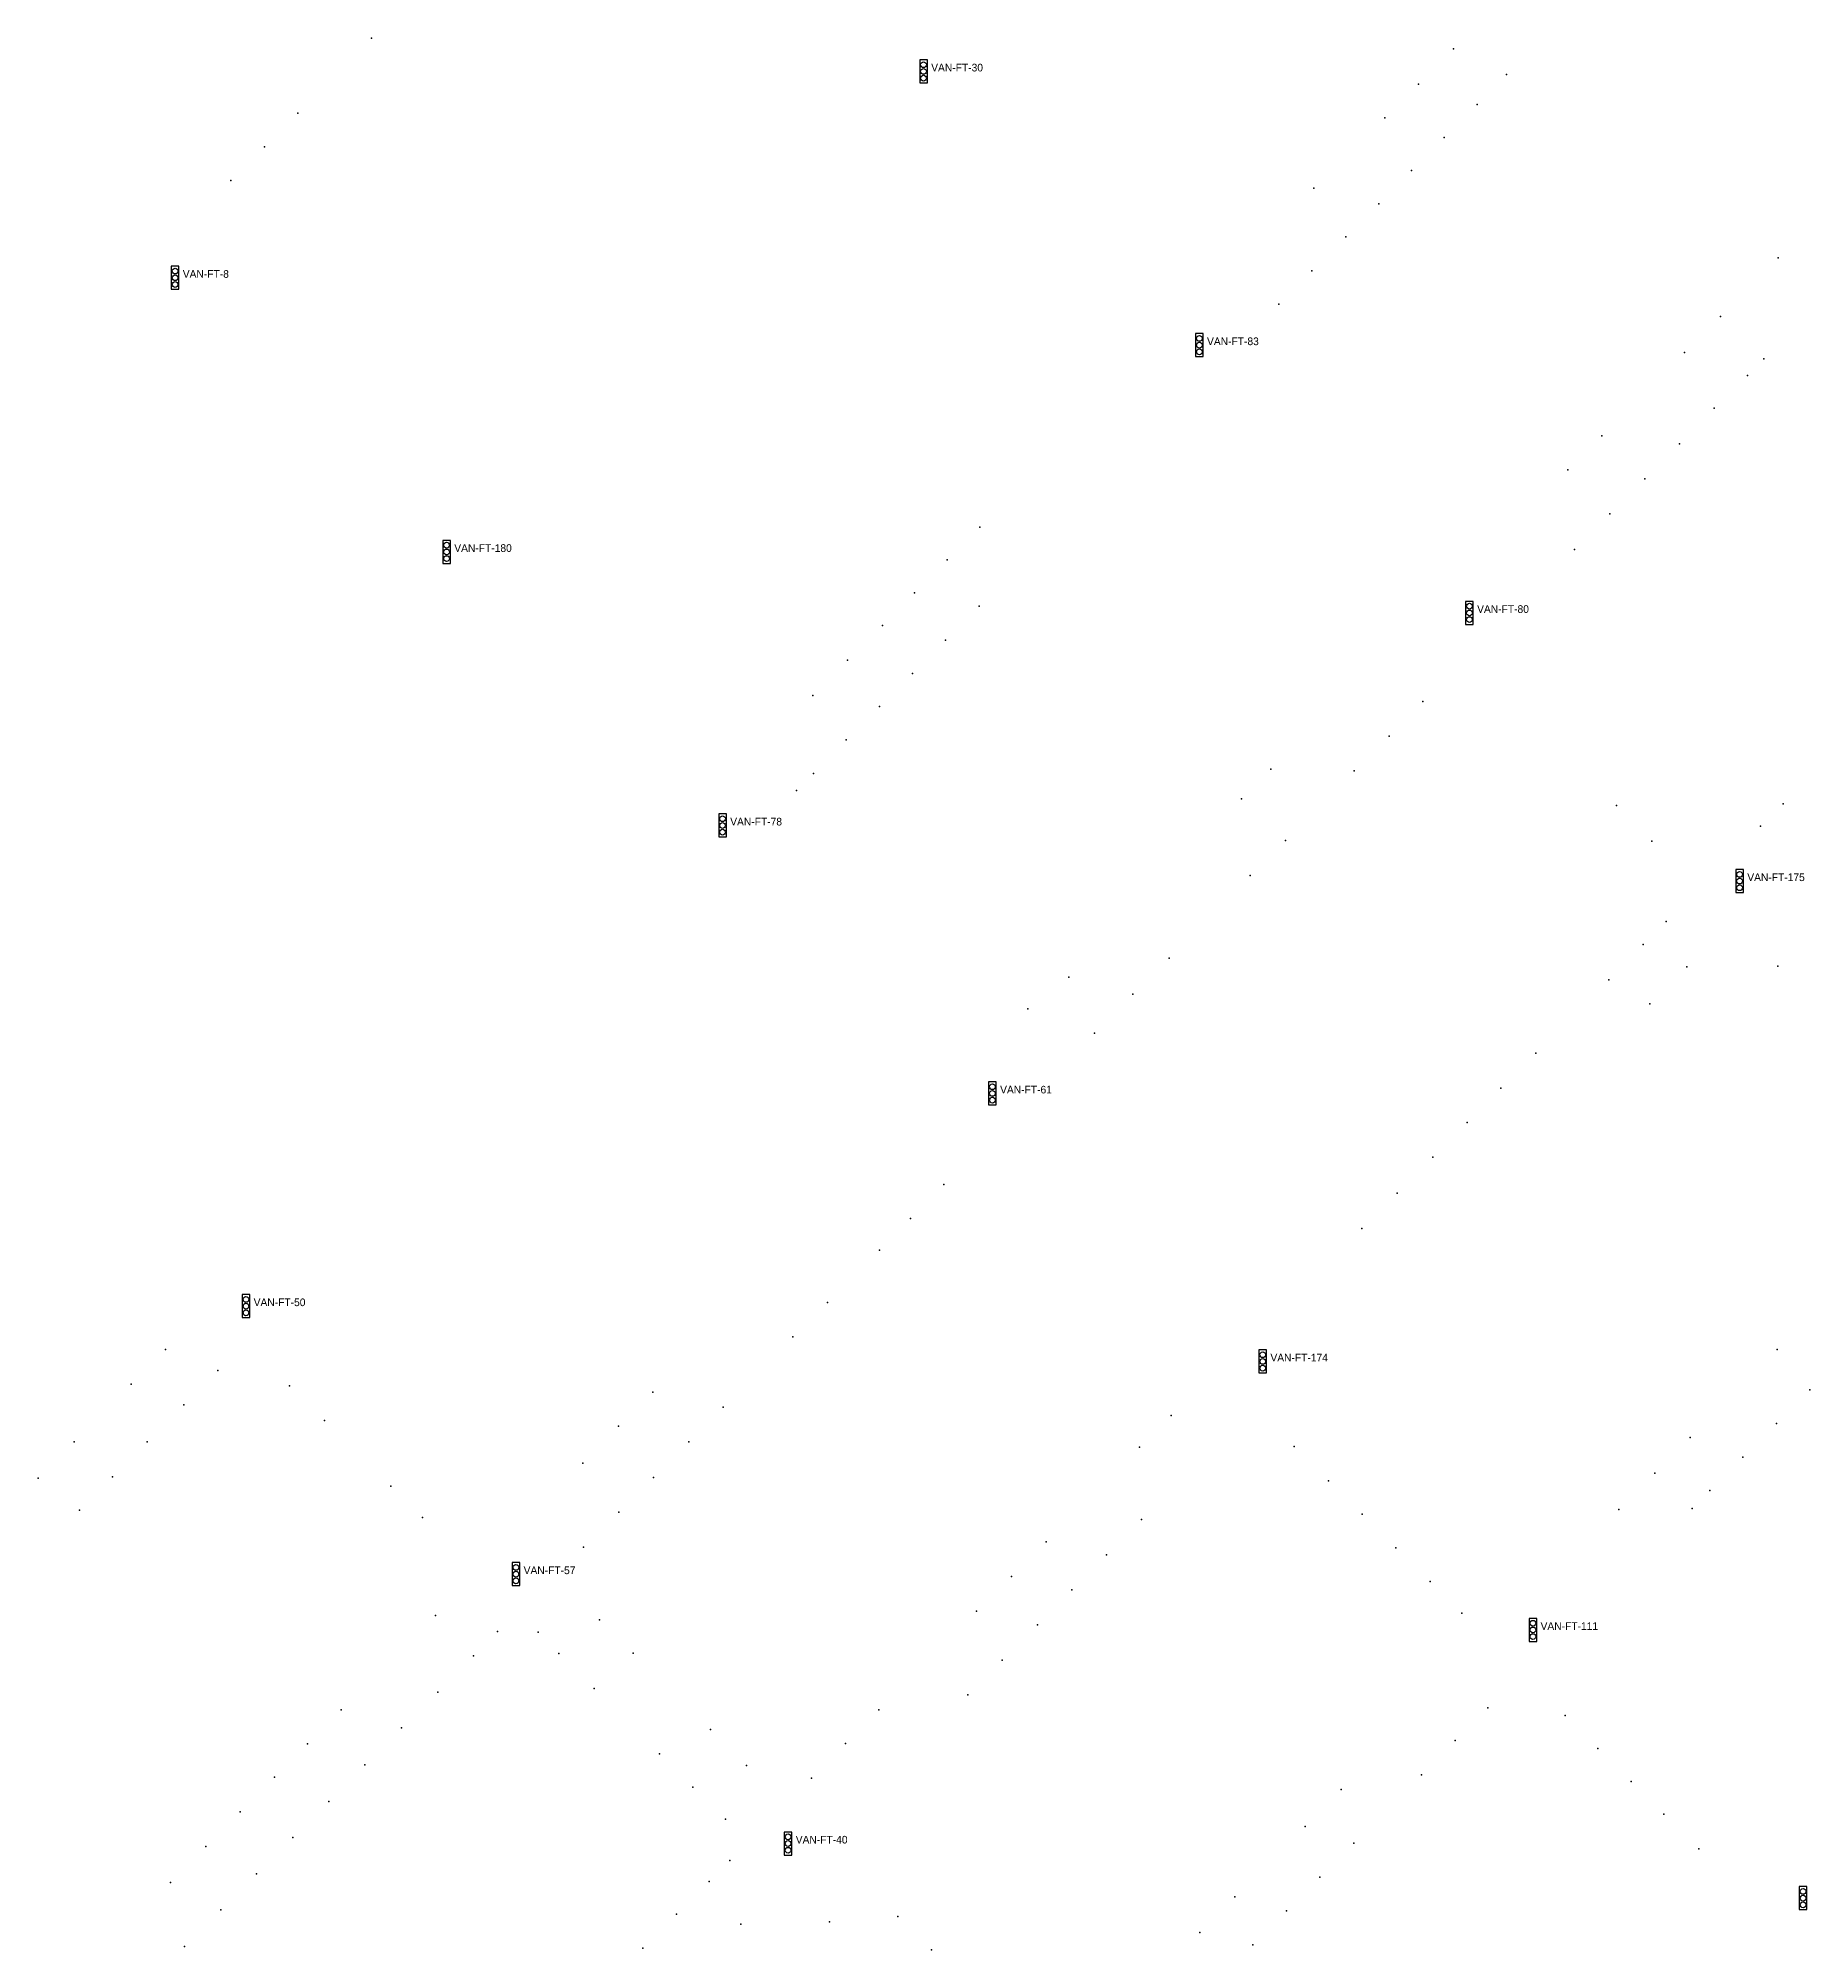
# Model space of a CAD drawing. Header units: inches. Extents: x 486474 to 494239, y 5455982 to 5460069.
# Drawn here: x 491302.7 to 491765.1, y 5458502 to 5459000.9 of the extents above; entities that cross this region are included whole.
import ezdxf

# ---------------------------------------------------------------- set-up
doc = ezdxf.new("R2010")
doc.units = ezdxf.units.IN
doc.header["$MEASUREMENT"] = 0
doc.layers.add('Parking Meters', color=10, linetype='Continuous')
doc.layers.add('Traffic Signals', color=10, linetype='Continuous')

msp = doc.modelspace()

# ---------------------------------------------------------------- linework, layer by layer
at = {"layer": 'Parking Meters', "color": 7}
for p in [(491389.75, 5459000.88), (491389.75, 5459000.88), (491672.17, 5458998.13), (491672.17, 5458998.13), (491686.01, 5458991.37), (491662.98, 5458988.9), (491662.98, 5458988.9), (491370.47, 5458981.36), (491370.47, 5458981.36), (491678.31, 5458983.54), (491678.31, 5458983.54), (491654.2, 5458980.1), (491654.2, 5458980.1), (491361.76, 5458972.55), (491361.76, 5458972.55), (491669.75, 5458974.96), (491669.75, 5458974.96), (491661.19, 5458966.33), (491661.19, 5458966.33), (491353.03, 5458963.74), (491353.03, 5458963.74), (491635.69, 5458961.74), (491652.62, 5458957.69), (491652.62, 5458957.69), (491644.04, 5458949.05), (491644.04, 5458949.05), (491756.85, 5458943.53), (491756.85, 5458943.53), (491635.21, 5458940.14), (491635.21, 5458940.14), (491626.54, 5458931.47), (491626.54, 5458931.47), (491741.84, 5458928.27), (491741.84, 5458928.27), (491732.44, 5458918.82), (491732.44, 5458918.82), (491753.14, 5458917.18), (491748.89, 5458912.86), (491748.89, 5458912.86), (491740.21, 5458904.34), (491740.21, 5458904.34), (491710.83, 5458897.13), (491710.83, 5458897.13), (491731.1, 5458895.03), (491731.1, 5458895.03), (491701.97, 5458888.19), (491701.97, 5458888.19), (491722.05, 5458885.9), (491722.05, 5458885.9), (491712.98, 5458876.76), (491712.98, 5458876.76), (491548.48, 5458873.26), (491548.48, 5458873.26), (491703.74, 5458867.47), (491703.74, 5458867.47), (491539.97, 5458864.76), (491539.97, 5458864.76), (491531.48, 5458856.15), (491531.48, 5458856.15), (491548.33, 5458852.61), (491548.33, 5458852.61), (491523.07, 5458847.58), (491523.07, 5458847.58), (491539.51, 5458843.81), (491539.51, 5458843.81), (491513.95, 5458838.52), (491513.95, 5458838.52), (491530.94, 5458835.04), (491530.94, 5458835.04), (491504.88, 5458829.34), (491504.88, 5458829.34), (491522.33, 5458826.42), (491522.33, 5458826.42), (491664.17, 5458827.74), (491664.17, 5458827.74), (491513.65, 5458817.74), (491513.65, 5458817.74), (491655.31, 5458818.74), (491655.31, 5458818.74), (491505.07, 5458809.01), (491505.07, 5458809.01), (491624.46, 5458810.12), (491624.46, 5458810.12), (491646.23, 5458809.69), (491646.23, 5458809.69), (491500.62, 5458804.51), (491616.83, 5458802.37), (491714.71, 5458800.63), (491714.71, 5458800.63), (491758.17, 5458801.05), (491758.17, 5458801.05), (491628.3, 5458791.5), (491628.3, 5458791.5), (491752.28, 5458795.19), (491723.91, 5458791.31), (491723.91, 5458791.31), (491619.1, 5458782.36), (491619.1, 5458782.36), (491727.64, 5458770.36), (491721.63, 5458764.3), (491721.63, 5458764.3), (491597.94, 5458760.81), (491597.94, 5458760.81), (491733.05, 5458758.55), (491733.05, 5458758.55), (491756.79, 5458758.66), (491756.79, 5458758.66), (491571.77, 5458755.78), (491571.77, 5458755.78), (491712.71, 5458755.14), (491712.71, 5458755.14), (491561.07, 5458747.51), (491588.44, 5458751.39), (491588.44, 5458751.39), (491723.4, 5458748.84), (491723.4, 5458748.84), (491578.4, 5458741.2), (491578.4, 5458741.2), (491693.65, 5458736.01), (491693.65, 5458736.01), (491684.54, 5458726.87), (491684.54, 5458726.87), (491675.67, 5458717.88), (491675.67, 5458717.88), (491666.71, 5458708.83), (491666.71, 5458708.83), (491539.15, 5458701.66), (491539.15, 5458701.66), (491657.4, 5458699.43), (491657.4, 5458699.43), (491530.4, 5458692.78), (491530.4, 5458692.78), (491648.22, 5458690.18), (491648.22, 5458690.18), (491522.28, 5458684.6), (491508.78, 5458670.88), (491508.78, 5458670.88), (491499.72, 5458661.95), (491499.72, 5458661.95), (491335.94, 5458658.62), (491335.94, 5458658.62), (491756.66, 5458658.63), (491756.66, 5458658.63), (491349.63, 5458653.18), (491326.95, 5458649.54), (491326.95, 5458649.54), (491368.31, 5458649.19), (491368.31, 5458649.19), (491463.15, 5458647.52), (491463.15, 5458647.52), (491765.14, 5458648.14), (491765.14, 5458648.14), (491340.74, 5458644.19), (491340.74, 5458644.19), (491481.5, 5458643.62), (491377.43, 5458640.13), (491377.43, 5458640.13), (491454.21, 5458638.58), (491454.21, 5458638.58), (491598.46, 5458641.4), (491598.46, 5458641.4), (491756.42, 5458639.33), (491756.42, 5458639.33), (491312.09, 5458634.49), (491331.18, 5458634.56), (491331.18, 5458634.56), (491472.53, 5458634.55), (491472.53, 5458634.55), (491590.2, 5458633.1), (491630.53, 5458633.29), (491630.53, 5458633.29), (491733.93, 5458635.66), (491733.93, 5458635.66), (491444.85, 5458628.99), (491444.85, 5458628.99), (491747.65, 5458630.53), (491747.65, 5458630.53), (491302.73, 5458625.01), (491302.73, 5458625.01), (491322.14, 5458625.39), (491322.14, 5458625.39), (491394.77, 5458622.96), (491394.77, 5458622.96), (491463.3, 5458625.22), (491463.3, 5458625.22), (491639.51, 5458624.37), (491639.51, 5458624.37), (491724.69, 5458626.38), (491724.69, 5458626.38), (491715.32, 5458616.85), (491715.32, 5458616.85), (491734.47, 5458617.13), (491739.07, 5458621.79), (491739.07, 5458621.79), (491313.48, 5458616.69), (491313.48, 5458616.69), (491402.99, 5458614.79), (491454.24, 5458616.16), (491454.24, 5458616.16), (491590.7, 5458614.23), (491590.7, 5458614.23), (491648.34, 5458615.66), (491648.34, 5458615.66), (491445.08, 5458607.01), (491565.78, 5458608.42), (491565.78, 5458608.42), (491657.13, 5458606.87), (491657.13, 5458606.87), (491581.59, 5458605.02), (491581.59, 5458605.02), (491556.77, 5458599.37), (491556.77, 5458599.37), (491666.07, 5458598.12), (491666.07, 5458598.12), (491572.53, 5458595.93), (491572.53, 5458595.93), (491406.4, 5458589.22), (491406.4, 5458589.22), (491449.25, 5458588.09), (491449.25, 5458588.09), (491547.66, 5458590.32), (491547.66, 5458590.32), (491674.29, 5458589.84), (491422.63, 5458585.03), (491433.19, 5458584.81), (491563.54, 5458586.79), (491563.54, 5458586.79), (491416.32, 5458578.66), (491416.32, 5458578.66), (491438.63, 5458579.3), (491438.63, 5458579.3), (491458, 5458579.38), (491458, 5458579.38), (491554.38, 5458577.53), (491554.38, 5458577.53), (491407.03, 5458569.2), (491407.03, 5458569.2), (491447.83, 5458570.14), (491447.83, 5458570.14), (491545.35, 5458568.48), (491545.35, 5458568.48), (491381.77, 5458564.54), (491381.77, 5458564.54), (491522.13, 5458564.6), (491522.13, 5458564.6), (491681.1, 5458565.12), (491701.27, 5458563.08), (491701.27, 5458563.08), (491397.56, 5458559.91), (491397.56, 5458559.91), (491478.18, 5458559.48), (491478.18, 5458559.48), (491373.03, 5458555.71), (491373.03, 5458555.71), (491464.9, 5458553.1), (491464.9, 5458553.1), (491513.44, 5458555.78), (491513.44, 5458555.78), (491672.61, 5458556.56), (491672.61, 5458556.56), (491709.83, 5458554.52), (491709.83, 5458554.52), (491364.43, 5458547.05), (491364.43, 5458547.05), (491388, 5458550.24), (491388, 5458550.24), (491487.64, 5458550.06), (491487.64, 5458550.06), (491663.78, 5458547.64), (491663.78, 5458547.64), (491473.61, 5458544.43), (491473.61, 5458544.43), (491504.56, 5458546.79), (491642.8, 5458543.76), (491642.8, 5458543.76), (491718.48, 5458545.91), (491718.48, 5458545.91), (491355.44, 5458537.94), (491355.44, 5458537.94), (491378.56, 5458540.69), (491378.56, 5458540.69), (491727.04, 5458537.38), (491727.04, 5458537.38), (491482.12, 5458536.02), (491633.42, 5458534.17), (491633.42, 5458534.17), (491346.45, 5458528.93), (491346.45, 5458528.93), (491369.18, 5458531.29), (491369.18, 5458531.29), (491646.09, 5458529.76), (491646.09, 5458529.76), (491736.15, 5458528.34), (491483.27, 5458525.27), (491337.29, 5458519.55), (491337.29, 5458519.55), (491359.71, 5458521.77), (491359.71, 5458521.77), (491477.84, 5458519.81), (491477.84, 5458519.81), (491637.26, 5458520.93), (491637.26, 5458520.93), (491350.42, 5458512.4), (491350.42, 5458512.4), (491615.11, 5458515.74), (491615.11, 5458515.74), (491628.59, 5458512.14), (491628.59, 5458512.14), (491469.29, 5458511.21), (491469.29, 5458511.21), (491486.1, 5458508.6), (491486.1, 5458508.6), (491509.26, 5458509.25), (491509.26, 5458509.25), (491527.07, 5458510.67), (491527.07, 5458510.67), (491340.9, 5458502.78), (491340.9, 5458502.78), (491460.53, 5458502.39), (491460.53, 5458502.39), (491605.94, 5458506.5), (491605.94, 5458506.5), (491619.74, 5458503.23), (491619.74, 5458503.23), (491535.9, 5458501.96), (491535.9, 5458501.96)]:
    msp.add_point(p, dxfattribs=at)
at = {"layer": 'Traffic Signals', "color": 1}
for points in [[(491532.81, 5458989.21), (491534.81, 5458989.21), (491534.81, 5458995.21), (491532.81, 5458995.21)], [(491337.46, 5458935.35), (491339.46, 5458935.35), (491339.46, 5458941.35), (491337.46, 5458941.35)], [(491604.81, 5458917.77), (491606.81, 5458917.77), (491606.81, 5458923.77), (491604.81, 5458923.77)], [(491408.33, 5458863.81), (491410.33, 5458863.81), (491410.33, 5458869.81), (491408.33, 5458869.81)], [(491675.31, 5458847.89), (491677.31, 5458847.89), (491677.31, 5458853.89), (491675.31, 5458853.89)], [(491480.35, 5458792.4), (491482.35, 5458792.4), (491482.35, 5458798.4), (491480.35, 5458798.4)], [(491745.83, 5458777.89), (491747.83, 5458777.89), (491747.83, 5458783.89), (491745.83, 5458783.89)], [(491550.8, 5458722.46), (491552.8, 5458722.46), (491552.8, 5458728.46), (491550.8, 5458728.46)], [(491355.96, 5458666.95), (491357.96, 5458666.95), (491357.96, 5458672.95), (491355.96, 5458672.95)], [(491621.36, 5458652.51), (491623.36, 5458652.51), (491623.36, 5458658.51), (491621.36, 5458658.51)], [(491426.43, 5458597), (491428.43, 5458597), (491428.43, 5458603), (491426.43, 5458603)], [(491691.87, 5458582.44), (491693.87, 5458582.44), (491693.87, 5458588.44), (491691.87, 5458588.44)], [(491497.46, 5458526.69), (491499.46, 5458526.69), (491499.46, 5458532.69), (491497.46, 5458532.69)], [(491762.39, 5458512.43), (491764.39, 5458512.43), (491764.39, 5458518.43), (491762.39, 5458518.43)]]:
    msp.add_lwpolyline(points, close=True, dxfattribs=at)
for centre in [(491533.81, 5458993.96), (491533.81, 5458992.21), (491533.81, 5458990.46), (491338.46, 5458940.1), (491338.46, 5458938.35), (491338.46, 5458936.6), (491605.81, 5458922.52), (491605.81, 5458920.77), (491605.81, 5458919.02), (491409.33, 5458868.56), (491409.33, 5458866.81), (491409.33, 5458865.06), (491676.31, 5458852.64), (491676.31, 5458850.89), (491676.31, 5458849.14), (491481.35, 5458797.15), (491481.35, 5458795.4), (491481.35, 5458793.65), (491746.83, 5458782.64), (491746.83, 5458780.89), (491746.83, 5458779.14), (491551.8, 5458727.21), (491551.8, 5458725.46), (491551.8, 5458723.71), (491356.96, 5458671.7), (491356.96, 5458669.95), (491356.96, 5458668.2), (491622.36, 5458657.26), (491622.36, 5458655.51), (491622.36, 5458653.76), (491427.43, 5458601.75), (491427.43, 5458600), (491427.43, 5458598.25), (491692.87, 5458587.19), (491692.87, 5458585.44), (491692.87, 5458583.69), (491498.46, 5458531.44), (491498.46, 5458529.69), (491498.46, 5458527.94), (491763.39, 5458517.18), (491763.39, 5458515.43), (491763.39, 5458513.68)]:
    msp.add_circle(centre, 0.75, dxfattribs=at)

# ---------------------------------------------------------------- texts
for s, p in [('VAN-FT-30', (491535.81, 5458992.21)), ('VAN-FT-8', (491340.46, 5458938.35)), ('VAN-FT-83', (491607.81, 5458920.77)), ('VAN-FT-180', (491411.33, 5458866.81)), ('VAN-FT-80', (491678.31, 5458850.89)), ('VAN-FT-78', (491483.35, 5458795.4)), ('VAN-FT-175', (491748.83, 5458780.89)), ('VAN-FT-61', (491553.8, 5458725.46)), ('VAN-FT-50', (491358.96, 5458669.95)), ('VAN-FT-174', (491624.36, 5458655.51)), ('VAN-FT-57', (491429.43, 5458600)), ('VAN-FT-111', (491694.87, 5458585.44)), ('VAN-FT-40', (491500.46, 5458529.69))]:
    msp.add_text(s, height=2, dxfattribs=at).set_placement(p)

doc.saveas('drawing.dxf')
